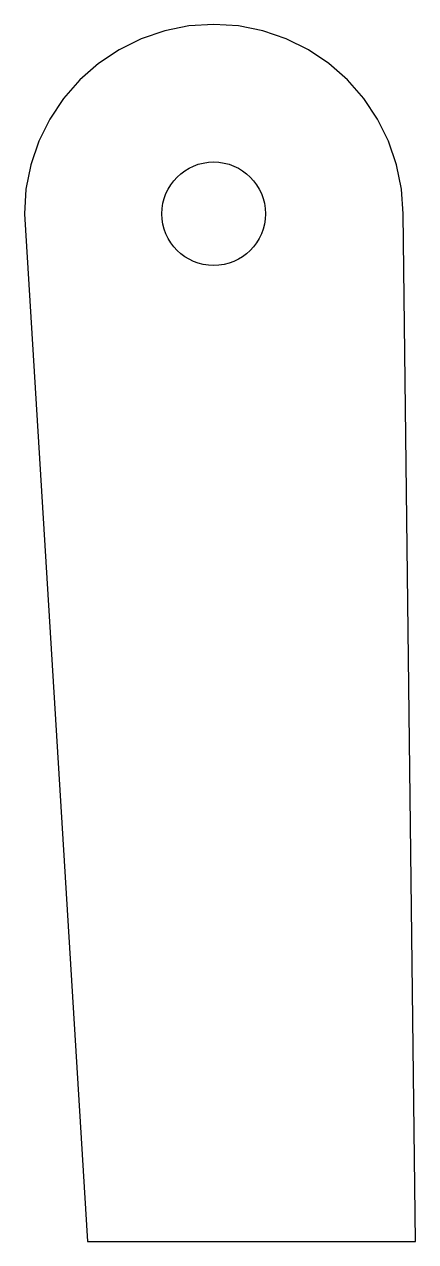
# Model space of a CAD drawing. Header units: millimetres. Extents: x 0 to 31, y 0 to 96.4.
import ezdxf

# ---------------------------------------------------------------- set-up
doc = ezdxf.new("R2010")
doc.units = ezdxf.units.MM
doc.layers.add('CUT', color=7, linetype='Continuous')
doc.layers.add('HOLES', color=1, linetype='Continuous')

msp = doc.modelspace()

# ---------------------------------------------------------------- linework, layer by layer
at = {"layer": 'CUT'}
for points in [[(15, 96.4), (13.042, 96.272)], [(16.958, 96.272), (15, 96.4)], [(11.118, 95.889), (9.26, 95.258)], [(13.042, 96.272), (11.118, 95.889)], [(18.882, 95.889), (16.958, 96.272)], [(20.74, 95.258), (18.882, 95.889)], [(9.26, 95.258), (7.5, 94.39)], [(22.5, 94.39), (20.74, 95.258)], [(7.5, 94.39), (5.869, 93.3)], [(24.131, 93.3), (22.5, 94.39)], [(5.869, 93.3), (4.393, 92.007)], [(25.607, 92.007), (24.131, 93.3)], [(4.393, 92.007), (3.1, 90.531)], [(26.9, 90.531), (25.607, 92.007)], [(3.1, 90.531), (2.01, 88.9)], [(27.99, 88.9), (26.9, 90.531)], [(2.01, 88.9), (1.142, 87.14)], [(28.858, 87.14), (27.99, 88.9)], [(1.142, 87.14), (0.511, 85.282)], [(29.489, 85.282), (28.858, 87.14)], [(0.511, 85.282), (0.128, 83.358)], [(29.872, 83.358), (29.489, 85.282)], [(0.128, 83.358), (0, 81.4)], [(30, 81.4), (29.872, 83.358)], [(0, 81.4), (5, 0)], [(31, 0), (30, 81.4)], [(5, 0), (31, 0)]]:
    msp.add_lwpolyline(points, dxfattribs=at)
at = {"layer": 'HOLES'}
msp.add_circle((15, 81.4), 4.1, dxfattribs=at)

doc.saveas('drawing.dxf')
